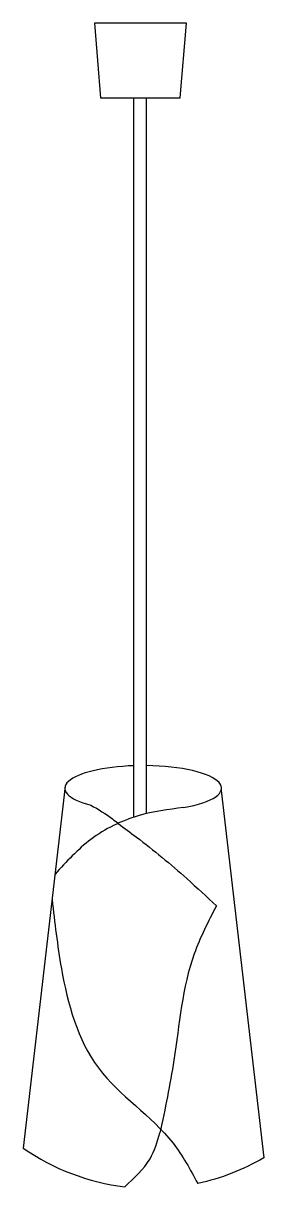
# Model space of a CAD drawing. Extents: x -53857 to -53645, y -35566 to -34536.
import ezdxf

# ---------------------------------------------------------------- set-up
doc = ezdxf.new("R2010")
doc.units = 0
doc.header["$MEASUREMENT"] = 0
doc.layers.add('4', color=4, linetype='CONTINUOUS')
doc.layers.add('7', color=7, linetype='CONTINUOUS')

msp = doc.modelspace()

# ---------------------------------------------------------------- linework, layer by layer
at = {"layer": '4'}
msp.add_line((-53820.3, -35211.4), (-53857.5, -35531.7), dxfattribs=at)
msp.add_lwpolyline([(-53789, -34602.4), (-53718.6, -34602.4), (-53713.1, -34536.4), (-53794.5, -34536.4)], close=True, dxfattribs=at)
msp.add_lwpolyline([(-53682.4, -35215.2), (-53644.7, -35540.4, -0.079655), (-53703.1, -35563)], format="xyb", dxfattribs=at)
msp.add_arc((-53744.3, -35369.6), 197.7, 235.0807, 263.2107, dxfattribs=at)
for major_axis, ratio, start_param, end_param in [((-69.1, 0), 0.29024, -1.455257, 0.839517), ((69.6, 0.1), 0.28818, -1.02871, 1.526758)]:
    msp.add_ellipse((-53751.6, -35213.3), major_axis=major_axis, ratio=ratio, start_param=start_param, end_param=end_param, dxfattribs=at)
for points in [[(-53797.7, -35228.2), (-53778.4, -35240.5), (-53773.6, -35244.4)], [(-53715.7, -35230.4), (-53755.7, -35237.7), (-53797.6, -35258.6), (-53829.3, -35289.2)], [(-53773.6, -35244.4), (-53757.3, -35256.6), (-53712.7, -35293.3), (-53686.6, -35317.4)], [(-53832, -35311.9), (-53823.7, -35372.8), (-53791, -35460.8), (-53724.9, -35527.4), (-53703.1, -35563)], [(-53686.6, -35317.4), (-53706.2, -35359.8), (-53724.2, -35454), (-53736.5, -35518.3)], [(-53767.7, -35565.9), (-53745.3, -35541.1), (-53736.5, -35518.3)]]:
    msp.add_spline(points, degree=3, dxfattribs=at)
at = {"layer": '7'}
for p, q in [((-53759.5, -35238.9), (-53759.5, -34602.4)), ((-53748.5, -35235.8), (-53748.5, -34602.4))]:
    msp.add_line(p, q, dxfattribs=at)

doc.saveas('drawing.dxf')
